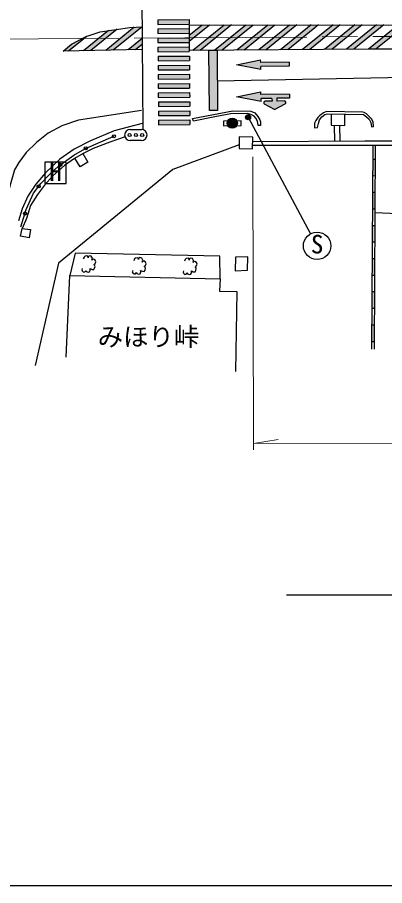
# Model space of a CAD drawing. Units: millimetres at full size, sheet at 1:1000; details may follow other scales. Extents: x -27979035 to 680000, y -218666483 to 380000.
# Drawn here: x 283100 to 319241, y 205000 to 290571 of the extents above; entities that cross this region are included whole.
import ezdxf
from ezdxf.enums import TextEntityAlignment as Align

# ---------------------------------------------------------------- set-up
doc = ezdxf.new("R2010")
doc.units = ezdxf.units.MM
doc.header["$LTSCALE"] = 1000
doc.linetypes.add('CHAIN', pattern=[18.5, 12, -1.5, 3.5, -1.5])
for name, color, linetype, lineweight in [('M-BGD', 7, 'Continuous', 25), ('M-BGD-EXST', 7, 'Continuous', 25), ('M-BMK', 2, 'CHAIN', 13), ('M-STR-HTXT', 7, 'Continuous', 13), ('M-STR-STRC', 7, 'Continuous', 25), ('M-TTL-BAND', 7, 'Continuous', 25)]:
    doc.layers.add(name, color=color, linetype=linetype, lineweight=lineweight)
doc.layers.add('M-BMK-HTXT', color=7, linetype='Continuous')
doc.styles.add('ＭＳ ゴシック', font='')
doc.styles.get('ＭＳ ゴシック').set_extended_font_data('MS Gothic')

msp = doc.modelspace()

# ---------------------------------------------------------------- hatches: boundary and pattern name
at = {"layer": 'M-BGD'}
for points in [[(304689, 279908, 0.23808), (304702, 280359), (303787, 280336, 0.23808), (303822, 279886)], [(304702, 280359, 0.48128), (303942, 280539, 0.13), (303787, 280336)], [(304689, 279908), (303822, 279886, 0.44945)], [(318303, 274935), (318313, 276568), (318063, 276570), (318053, 274937)], [(318283, 271670), (318293, 273302), (318043, 273304), (318033, 271671)], [(318263, 268404), (318273, 270037), (318023, 270038), (318013, 268405)], [(318243, 265138), (318253, 266771), (318003, 266772), (317993, 265140)], [(318223, 261872), (318233, 263505), (317983, 263507), (317973, 261874)], [(318203, 258606), (318213, 260239), (317963, 260241), (317953, 258608)]]:
    msp.add_hatch(color=256, dxfattribs=at).paths.add_polyline_path(points)
at = {"layer": 'M-BGD-EXST'}
msp.add_hatch(color=256, dxfattribs=at).paths.add_polyline_path([(305572, 280826, 0.41421), (305703, 280498, 0.41421), (306031, 280628, 1)])
at = {"layer": 'M-STR-STRC'}
for points in [[(300001, 289908), (299998, 290358), (296913, 290334), (296916, 289884)], [(292932, 289401), (292818, 289387), (292058, 289271), (289602, 287280), (290334, 287294)], [(295379, 289648), (294595, 289591), (291796, 287321), (292527, 287335)], [(300008, 289008), (300005, 289458), (296920, 289434), (296923, 288984)], [(302013, 289814), (301298, 289813), (300010, 288768), (300014, 288192)], [(304158, 289815), (303443, 289814), (300356, 287311), (301077, 287316)], [(306303, 289816), (305588, 289816), (302519, 287327), (303241, 287333)], [(308448, 289817), (307733, 289817), (304683, 287344), (305404, 287349)], [(310593, 289819), (309878, 289818), (306846, 287360), (307568, 287365)], [(312738, 289820), (312023, 289820), (309010, 287376), (309731, 287382)], [(314882, 289821), (314168, 289821), (311174, 287393), (311895, 287398)], [(317027, 289823), (316312, 289822), (313337, 287409), (314058, 287415)], [(319172, 289824), (318457, 289824), (315501, 287426), (316222, 287431)], [(321317, 289825), (320602, 289825), (317664, 287442), (318378, 287442)], [(289955, 288725), (289861, 288694), (288438, 287926), (287601, 287243), (288140, 287253)], [(295397, 287924), (295392, 288500), (293990, 287362), (294721, 287376)], [(300015, 288108), (300011, 288558), (296927, 288534), (296930, 288085)], [(300022, 287208), (300018, 287658), (296934, 287635), (296937, 287185)], [(300029, 286308), (300025, 286758), (296940, 286735), (296944, 286285)], [(301956, 287323), (301996, 281390), (302796, 281395), (302756, 287329)], [(300035, 285408), (300032, 285858), (296947, 285835), (296951, 285385)], [(307052, 285716), (309863, 285761), (309856, 286158), (307046, 286114), (307041, 286389), (304652, 285877), (307056, 285441)], [(300042, 284508), (300039, 284958), (296954, 284935), (296958, 284485)], [(300049, 283608), (300046, 284058), (296961, 284035), (296964, 283585)], [(308626, 282320), (309370, 282332, -0.78564), (309443, 282049), (308406, 281491), (307421, 282019, -0.77336), (307490, 282302), (308159, 282312), (308155, 282587), (307076, 282570), (307080, 282295), (304676, 282731), (307065, 283243), (307070, 282968), (309880, 283012), (309887, 282615), (308622, 282595)], [(300056, 282708), (300052, 283158), (296968, 283135), (296971, 282685)], [(300063, 281808), (300059, 282258), (296975, 282235), (296978, 281785)], [(300070, 280908), (300066, 281358), (296982, 281335), (296985, 280885)], [(300076, 280008), (300073, 280458), (296988, 280435), (296992, 279985)]]:
    msp.add_hatch(color=256, dxfattribs=at).paths.add_polyline_path(points)

# ---------------------------------------------------------------- linework, layer by layer
at = {"layer": 'M-BGD'}
for p, q in [((314290, 279953), (314319, 278348)), ((314809, 279937), (314837, 278350)), ((318071, 277979), (317948, 257878)), ((318321, 277977), (318198, 257876)), ((318313, 276568), (318063, 276570)), ((318303, 274935), (318053, 274937)), ((318293, 273302), (318043, 273304)), ((318283, 271670), (318033, 271671)), ((318273, 270037), (318023, 270038)), ((318263, 268404), (318013, 268405)), ((318253, 266771), (318003, 266772)), ((318243, 265138), (317993, 265140)), ((318233, 263505), (317983, 263507)), ((318223, 261872), (317973, 261874)), ((318213, 260239), (317963, 260241)), ((318203, 258606), (317953, 258608))]:
    msp.add_line(p, q, dxfattribs=at)
for points in [[(295321, 281388), (289110, 280440), (287477, 279894), (286133, 279143), (284970, 278224), (283971, 277251), (283233, 276261), (282822, 275555), (281988, 272647), (281354, 268850)], [(313977, 281063), (313973, 279962), (315326, 279922), (315328, 281028)], [(295378, 280114), (292636, 279401), (290307, 278406), (288677, 277572), (287262, 276603), (285863, 275262), (284921, 274140), (284126, 272941), (283557, 271699), (283212, 270522)], [(283432, 269924), (283966, 271633), (284670, 273229), (285422, 274202), (286326, 275156), (287160, 275918), (288651, 277001), (289731, 277625), (292597, 278848)], [(293693, 278785), (292188, 278280), (290554, 277663), (289567, 277167), (288719, 276669), (287736, 275956), (286595, 274954), (285772, 274036), (285072, 273103), (284398, 272045), (283980, 270736), (283586, 269775)], [(306242, 277972), (318321, 277977), (352323, 277973), (376813, 278074), (417659, 278231), (429742, 278308)], [(429341, 278716), (401252, 278537), (373860, 278544), (350349, 278386), (317302, 278359), (306250, 278319)], [(304919, 278004), (298410, 275586), (287133, 266338), (284848, 256265)], [(289555, 277160), (290048, 276294), (289292, 275847), (288756, 276691)], [(352372, 269802), (352122, 269800), (337141, 270472), (318280, 271293)], [(303048, 264811), (303015, 267032), (288775, 267335), (288268, 265130)], [(289490, 265817), (289442, 265690), (289485, 265577), (289617, 265468), (289747, 265486), (289807, 265568), (289820, 265627), (289879, 265521), (290067, 265453), (290204, 265483), (290277, 265662), (290260, 265810), (290455, 265730), (290622, 265724), (290700, 265846), (290741, 266028), (290688, 266154), (290627, 266188), (290710, 266239), (290817, 266469), (290752, 266644), (290594, 266745), (290482, 266705), (290428, 266636), (290480, 266828), (290371, 267022), (290173, 267078), (290095, 267008), (290061, 266881), (290019, 267039), (289931, 267062), (289760, 267024), (289668, 266944), (289588, 266773)], [(294454, 265632), (294406, 265505), (294449, 265392), (294581, 265284), (294712, 265301), (294772, 265383), (294784, 265443), (294843, 265336), (295031, 265268), (295169, 265298), (295241, 265478), (295225, 265626), (295420, 265545), (295586, 265539), (295664, 265662), (295706, 265843), (295652, 265969), (295591, 266003), (295675, 266054), (295782, 266284), (295717, 266459), (295558, 266561), (295446, 266521), (295393, 266451), (295444, 266644), (295335, 266837), (295137, 266894), (295059, 266824), (295025, 266696), (294983, 266854), (294895, 266878), (294724, 266840), (294633, 266759), (294552, 266588)], [(299449, 265594), (299402, 265467), (299445, 265354), (299576, 265245), (299707, 265263), (299767, 265345), (299780, 265404), (299839, 265298), (300027, 265230), (300164, 265260), (300237, 265439), (300220, 265587), (300415, 265507), (300582, 265501), (300660, 265623), (300701, 265805), (300647, 265931), (300587, 265965), (300670, 266016), (300777, 266246), (300712, 266420), (300554, 266522), (300442, 266482), (300388, 266413), (300440, 266605), (300331, 266799), (300133, 266855), (300054, 266785), (300020, 266658), (299979, 266816), (299891, 266839), (299720, 266801), (299628, 266721), (299548, 266550)], [(287906, 257093), (288268, 265130), (303048, 264811), (303001, 263573), (304705, 263544), (304553, 255683)], [(309593, 233657), (320207, 233657), (320207, 232994), (323207, 232994), (336957, 232994), (336957, 231441), (340707, 231441), (356957, 231441), (373207, 231441), (389457, 231441), (405707, 231441), (409457, 231441), (409457, 232924), (422707, 232924), (425707, 232924), (425707, 233776), (437415, 233776)]]:
    msp.add_lwpolyline(points, dxfattribs=at)
for points in [[(300340, 280592), (304288, 281351), (306061, 281331), (306481, 281153), (306778, 280809), (306960, 280486), (307029, 280273), (307038, 279901), (306781, 279924), (306746, 280347), (306574, 280621), (306388, 280841), (306083, 280997), (305740, 281094), (304118, 281064), (302542, 280761), (300439, 280340)], [(313509, 281294), (313221, 281167), (312855, 280913), (312666, 280700), (312456, 280391), (312344, 280142), (312353, 279698), (312645, 279716), (312721, 280114), (312848, 280488), (313064, 280769), (313372, 280994), (313620, 281072), (317156, 280982), (317461, 280774), (317736, 280525), (317896, 280221), (317952, 279798), (318145, 279819), (318114, 280231), (317971, 280538), (317765, 280781), (317454, 281054), (317245, 281198), (317103, 281215)], [(303381, 279876), (305131, 279919), (305120, 280369), (303370, 280325)], [(304929, 278808), (304915, 277633), (306234, 277623), (306260, 278766)], [(283586, 269775), (284402, 269660), (284249, 268854), (283407, 268991)], [(305793, 266957), (304560, 266939), (304534, 265595), (305760, 265646)]]:
    msp.add_lwpolyline(points, close=True, dxfattribs=at)
for centre, radius in [((304249, 280146), 500), ((292597, 278848), 150), ((289838, 277671), 150), ((287322, 276036), 150), ((285200, 273915), 150), ((283843, 271240), 150)]:
    msp.add_circle(centre, radius, dxfattribs=at)
at = {"layer": 'M-BGD-EXST'}
for p, q in [((305802, 280727), (311958, 269250)), ((287890, 276304), (285790, 276304)), ((285790, 276304), (285790, 274204)), ((287890, 274204), (287890, 276304)), ((285790, 274204), (287890, 274204))]:
    msp.add_line(p, q, dxfattribs=at)
for centre, radius in [((305802, 280727), 250), ((312596, 268060), 1350)]:
    msp.add_circle(centre, radius, dxfattribs=at)
at = {"layer": 'M-BMK'}
msp.add_lwpolyline([(566702, 289420), (466755, 289378), (367079, 289015), (267568, 288334), (167945, 288003), (68342, 287916)], dxfattribs=at)
at = {"layer": 'M-STR-HTXT'}
for p, q in [((306342, 247966), (306278, 276819)), ((306341, 248568), (308765, 248957)), ((306341, 248568), (429857, 248841))]:
    msp.add_line(p, q, dxfattribs=at)
at = {"layer": 'M-STR-STRC'}
for p, q in [((295328, 296923), (295461, 279507)), ((296913, 290334), (299998, 290358)), ((296913, 290334), (296916, 289884)), ((299998, 290358), (300001, 289908)), ((292058, 289271), (289602, 287280)), ((292932, 289401), (290334, 287294)), ((294595, 289591), (291796, 287321)), ((295384, 289651), (292527, 287335)), ((296916, 289884), (300001, 289908)), ((296920, 289434), (300005, 289458)), ((296920, 289434), (296923, 288984)), ((300002, 289812), (300021, 287308)), ((300005, 289458), (300008, 289008)), ((301298, 289813), (300010, 288768)), ((302013, 289814), (300014, 288192)), ((303443, 289814), (300356, 287311)), ((304179, 289832), (301077, 287316)), ((305588, 289816), (302519, 287327)), ((306303, 289816), (303241, 287333)), ((307733, 289817), (304683, 287344)), ((308448, 289817), (305404, 287349)), ((309878, 289818), (306846, 287360)), ((310593, 289819), (307568, 287365)), ((312023, 289820), (309010, 287376)), ((312738, 289820), (309731, 287382)), ((314168, 289821), (311174, 287393)), ((314882, 289821), (311895, 287398)), ((316312, 289822), (313337, 287409)), ((317027, 289823), (314058, 287415)), ((318457, 289824), (315501, 287426)), ((319172, 289824), (316222, 287431)), ((320602, 289825), (317664, 287442)), ((321317, 289825), (318378, 287442)), ((289955, 288725), (288140, 287253)), ((295392, 288500), (293990, 287362)), ((296923, 288984), (300008, 289008)), ((296927, 288534), (300011, 288558)), ((296927, 288534), (296930, 288085)), ((300011, 288558), (300015, 288108)), ((295397, 287924), (294721, 287376)), ((296930, 288085), (300015, 288108)), ((296934, 287635), (300018, 287658)), ((296934, 287635), (296937, 287185)), ((300018, 287658), (300022, 287208)), ((296937, 287185), (300022, 287208)), ((296940, 286735), (300025, 286758)), ((296940, 286735), (296944, 286285)), ((300025, 286758), (300029, 286308)), ((296944, 286285), (300029, 286308)), ((296947, 285835), (300032, 285858)), ((296947, 285835), (296951, 285385)), ((300032, 285858), (300035, 285408)), ((304652, 285877), (307041, 286389)), ((307056, 285441), (304652, 285877)), ((307046, 286114), (307041, 286389)), ((309856, 286158), (307046, 286114)), ((309856, 286158), (309863, 285761)), ((296951, 285385), (300035, 285408)), ((296954, 284935), (300039, 284958)), ((300039, 284958), (300042, 284508)), ((309863, 285761), (307052, 285716)), ((307056, 285441), (307052, 285716)), ((296954, 284935), (296958, 284485)), ((296958, 284485), (300042, 284508)), ((302776, 284328), (325702, 284757)), ((296961, 284035), (300046, 284058)), ((296961, 284035), (296964, 283585)), ((296964, 283585), (300049, 283608)), ((300046, 284058), (300049, 283608)), ((304676, 282731), (307065, 283243)), ((307070, 282968), (307065, 283243)), ((296968, 283135), (300052, 283158)), ((296968, 283135), (296971, 282685)), ((296971, 282685), (300056, 282708)), ((300052, 283158), (300056, 282708)), ((307080, 282295), (304676, 282731)), ((309880, 283012), (307070, 282968)), ((308155, 282587), (307076, 282570)), ((307080, 282295), (307076, 282570)), ((308155, 282587), (308159, 282312)), ((309887, 282615), (308622, 282595)), ((308622, 282595), (308626, 282320)), ((309880, 283012), (309887, 282615)), ((296975, 282235), (300059, 282258)), ((296975, 282235), (296978, 281785)), ((296978, 281785), (300063, 281808)), ((300059, 282258), (300063, 281808)), ((308406, 281491), (307421, 282019)), ((308159, 282312), (307490, 282302)), ((308406, 281491), (309443, 282049)), ((309370, 282332), (308626, 282320)), ((296982, 281335), (300066, 281358)), ((296982, 281335), (296985, 280885)), ((296985, 280885), (300070, 280908)), ((300066, 281358), (300070, 280908)), ((296988, 280435), (300073, 280458)), ((296988, 280435), (296992, 279985)), ((296992, 279985), (300076, 280008)), ((300073, 280458), (300076, 280008)), ((294207, 279530), (295307, 279530)), ((295307, 278430), (294207, 278430))]:
    msp.add_line(p, q, dxfattribs=at)
for points in [[(295401, 287389), (287601, 287243), (288438, 287926), (289861, 288694), (291245, 289148), (292818, 289387), (294181, 289561), (295384, 289648)], [(300002, 289812), (322653, 289826), (335782, 289976), (345901, 289729), (361161, 289306), (370509, 289027), (356718, 288256), (338996, 287650), (325888, 287437), (317636, 287442), (300021, 287308)]]:
    msp.add_lwpolyline(points, dxfattribs=at)
msp.add_lwpolyline([(302756, 287329), (302796, 281395), (301996, 281390), (301956, 287323)], close=True, dxfattribs=at)
for centre in [(294141, 278974), (294761, 278974), (295381, 278974)]:
    msp.add_circle(centre, 150, dxfattribs=at)
for centre, radius, start, end in [((307492, 282152), 150, 90.91344, 241.78161), ((309372, 282182), 150, 298.29479, 90.91344), ((294207, 278980), 550, 90, 180), ((294207, 278980), 550, 180, 270), ((295307, 278980), 550, 0, 90), ((295307, 278980), 550, 270, 0)]:
    msp.add_arc(centre, radius, start, end, dxfattribs=at)
at = {"layer": 'M-TTL-BAND'}
msp.add_line((40000, 205000), (579000, 205000), dxfattribs=at)

# ---------------------------------------------------------------- texts
at = {"layer": 'M-BGD-EXST', "style": 'ＭＳ ゴシック'}
msp.add_text('H', height=1833, dxfattribs=at).set_placement((286242, 273896), align=Align.BOTTOM_LEFT)
msp.add_text('S', height=1833, rotation=358.508, dxfattribs=at).set_placement((311941, 266768), align=Align.BOTTOM_LEFT)
at = {"layer": 'M-BMK-HTXT', "style": 'ＭＳ ゴシック'}
msp.add_text('みほり峠', height=1833, dxfattribs=at).set_placement((291000, 257629), align=Align.BOTTOM_LEFT)

doc.saveas('drawing.dxf')
